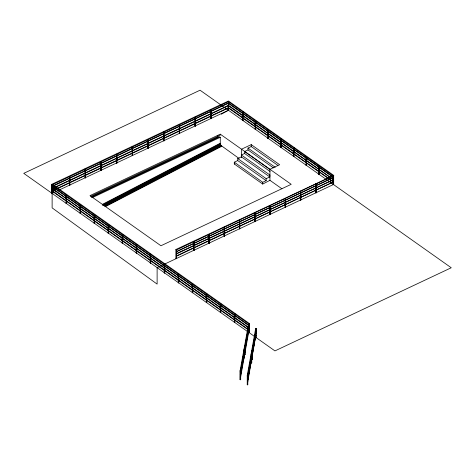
<?xml version="1.0" encoding="UTF-8"?>
<svg xmlns="http://www.w3.org/2000/svg" width="475" height="475" viewBox="0 0 475 475"><rect width="100%" height="100%" fill="white"/><g stroke="black" fill="none" stroke-linecap="round" stroke-linejoin="round"><path stroke-width="0.71" d="M52.102 191.128L248.003 329.638M333.444 181.937L176.522 256.221M333.652 177.496L176.522 251.643M176.457 249.969L333.824 175.477L228.457 100.997L51.805 184.3L52.428 184.33L249.066 323.315C248.971 324.597 248.443 322.875 249.161 323.784L249.126 332.631L248.573 332.577L248.603 327.376M333.397 179.918L333.634 179.687L176.522 253.935M248.995 328.065L248.668 328.017L248.995 328.065L240.297 377.067L240.588 377.156M248.995 330.351L248.668 330.303L248.995 330.368L240.623 377.103L240.297 377.043L240.623 377.103M256.09 330.79L255.758 330.742L256.09 330.79L247.718 377.536L247.386 377.506L251.768 353.044M255.758 333.046L256.09 333.064L255.758 333.028L247.772 377.637M228.398 101.365L228.54 110.42L228.184 110.17L228.315 101.377M228.463 101.365L228.38 101.715L228.184 101.442M228.428 101.644L228.671 110.36M243.717 353.358L240.297 372.489L240.588 372.578M243.972 351.945L247.018 334.934M247.273 333.521L248.538 326.432M252.023 351.607L255.117 334.335M255.372 332.898L255.633 331.461M247.837 375.951L256.304 328.641L256.007 328.457L255.645 328.546L247.172 375.885L247.837 375.921L247.784 384.792L247.232 384.738L247.232 375.891C248.223 376.538 247.665 375.268 247.279 375.927M247.718 379.828L247.392 379.768L247.718 379.828L256.084 333.106M247.772 379.923L255.758 335.32L256.09 335.35L255.764 335.344M247.718 382.114L247.392 382.054L247.718 382.114L255.835 335.255M176.534 249.933L176.403 258.727L176.053 258.477L176.053 249.749L176.439 249.844L176.077 249.417L333.717 175.4M247.392 377.477L247.718 377.536M248.573 332.577L249.155 332.536M244.684 345.788L245.237 345.842L244.684 345.788L244.607 357.865L244.055 357.812L244.085 349.107L244.637 349.167L244.085 349.107M244.055 357.812L244.607 357.865M245.207 354.546L244.655 354.487L245.207 354.546L245.237 345.842M240.136 379.721L240.166 370.88L240.136 379.721L240.718 379.685L240.166 379.626M255.698 337.493C256.565 338.598 254.873 333.486 255.698 332.393M251.703 362.882L251.732 354.178L251.18 354.124L251.15 362.823L251.703 362.882L251.774 350.799L252.326 350.859L252.326 359.462L251.744 359.504L252.326 359.462M251.18 354.124L251.703 354.273M252.296 359.557L252.326 350.859M251.15 362.823L251.732 362.787M247.232 384.738L247.784 384.792M176.047 249.446L176.344 250.034L176.065 249.779M333.634 177.567L228.226 103.324M333.634 179.859L228.226 105.616M333.634 182.145L228.226 107.902M333.717 175.821L333.147 175.922L333.254 184.615L333.254 175.999M248.686 323.819L249.096 323.641L249.126 332.631M52.078 186.176L51.995 186.598M248.188 327.067L52.113 188.474L51.995 188.89M247.582 328.926L52.113 190.766L51.995 191.176M333.676 175.708L333.688 184.407L157.118 267.615L157.118 284.098L52.125 207.872L52.125 193.408M248.971 323.606L249.096 332.375L248.556 332.5L248.989 332.298M176.409 249.963L176.403 258.727M249.066 323.701L248.556 323.772M249.114 323.968L248.585 323.914M256.221 328.967L255.704 328.961L255.669 331.081M249.084 323.327L248.55 323.528L249.209 323.629L240.677 370.975L240.688 379.78M240.677 370.975L240.38 371.058M51.84 184.288L51.775 184.686L248.775 323.897L248.662 332.577M333.117 175.364L333.302 175.851M221.297 114.214L228.428 110.265L51.858 193.467L51.805 184.71M102.41 204.381L220.269 143.236L220.269 137.299L219.575 136.812L91.307 197.303M102.547 204.885L220.317 143.777L220.269 143.236M102.701 205.461L220.471 144.358L220.317 143.777M103.597 205.699L220.715 144.94L220.471 144.358M104.571 205.895L221.029 145.475L239.133 158.531M104.939 206.352L221.392 145.926M105.296 206.714L221.789 146.276M241.526 157.581L241.526 149.203L251.233 144.626L279.656 164.712L269.948 169.29L269.948 180.316L262.717 184.062L234.294 163.976L234.745 163.738M69.386 176.451L69.867 176.641L69.736 185.309L69.386 185.06L69.386 176.451L69.736 176.7L69.736 185.309M85.084 169.047L85.565 169.237L85.441 177.905L85.084 177.656L85.084 169.047L85.441 169.296L85.441 177.905M100.783 161.643L101.27 161.833L101.139 170.501L100.783 170.252L100.783 161.643L101.139 161.892L101.139 170.501M116.482 154.238L116.969 154.428L116.838 163.097L116.482 162.848L116.482 154.238L116.838 154.488L116.838 163.097M132.187 146.834L132.667 147.024L132.537 155.693L132.187 155.444L132.187 146.834L132.537 147.084L132.537 155.693M147.885 139.43L148.366 139.62L148.242 148.289L147.885 148.04L147.885 139.43L148.242 139.68L148.242 148.289M163.584 132.026L164.071 132.216L163.94 140.885L163.584 140.636L163.584 132.026L163.94 132.276L163.94 140.885M179.283 124.622L179.77 124.812L179.639 133.481L179.283 133.232L179.283 124.622L179.639 124.872L179.639 133.481M194.982 117.218L195.468 117.408L195.338 126.077L194.982 125.827L194.982 117.218L195.338 117.468L195.338 126.077M210.686 109.814L211.167 110.004L211.037 118.673L210.686 118.423L210.686 109.814L211.037 110.063L211.037 118.673M52.428 184.33C53.236 184.644 51.312 185.125 52.292 184.65L52.398 193.343L51.858 193.467M52.244 184.799L228.398 101.769M51.917 186.313L228.481 103.045L333.545 177.27M51.917 188.599L228.481 105.337L333.557 179.568M52.072 188.902L228.635 105.64M51.917 190.891L228.481 107.629L333.569 181.866M52.072 191.193L228.635 107.926M69.386 185.06L69.867 185.25M85.084 177.656L85.565 177.846M100.783 170.252L101.27 170.442M116.482 162.848L116.969 163.038M132.187 155.444L132.667 155.634M147.885 148.04L148.366 148.23M163.584 140.636L164.071 140.826M179.283 133.232L179.77 133.422M194.982 125.827L195.468 126.018M210.686 118.423L211.167 118.613M66.15 194.97L66.69 194.839L66.69 203.442L66.257 203.65L66.15 194.97L66.257 203.65M242.452 111.827L242.992 111.696L242.992 120.306L242.559 120.508L242.452 111.827L242.559 120.508M66.257 195.041L66.69 194.839M242.559 111.898L242.992 111.696M66.15 203.573L66.69 203.442M242.452 120.43L242.992 120.306M220.269 134.176L89.995 195.611L160.936 245.753L291.205 184.318L220.269 134.176L220.269 135.197L90.66 196.317M91.622 196.751L217.888 137.204L217.888 135.731M92.667 197.475L220.269 137.299M255.182 120.828L255.722 120.698L255.722 129.301L255.289 129.509L255.182 120.828L255.289 129.509M255.289 120.899L255.722 120.698M80.156 204.868L80.702 204.737L80.702 213.346L80.263 213.554L80.156 204.868L80.263 213.554M80.263 204.945L80.702 204.737M255.182 129.432L255.722 129.301M80.156 213.477L80.702 213.346M267.918 129.829L268.458 129.699L268.458 138.302L268.025 138.51L267.918 129.829L268.025 138.51M268.025 129.901L268.458 129.699M94.169 214.771L94.709 214.641L94.709 223.25L94.276 223.452L94.169 214.771L94.276 223.452M94.276 214.848L94.709 214.641M267.918 138.433L268.458 138.302M273.404 167.877L248.003 149.922L248.003 148.081L251.233 146.561L277.839 165.365M270.002 171.439L244.607 153.49L244.607 151.525L248.003 149.922M94.169 223.381L94.709 223.25M241.365 156.839L237.732 158.549L266.154 178.642L269.788 176.926L241.365 156.839L241.365 155.016L244.607 153.49M280.654 138.825L281.194 138.7L281.194 147.303L280.761 147.511L280.654 138.825L280.761 147.511M280.761 138.902L281.194 138.7M234.294 162.195L237.732 160.574L266.154 180.666L262.717 182.287L234.294 162.195L234.294 163.976M108.175 224.675L108.716 224.544L108.716 233.148L108.282 233.356L108.175 224.675L108.282 233.356M108.282 224.746L108.716 224.544M280.654 147.434L281.194 147.303M108.175 233.278L108.716 233.148M293.384 147.826L293.924 147.695L293.924 156.305L293.491 156.507L293.384 147.826L293.491 156.507M293.491 147.903L293.924 147.695M122.188 234.573L122.728 234.448L122.728 243.052L122.295 243.259L122.188 234.573L122.295 243.259M122.295 234.65L122.728 234.448M293.384 156.435L293.924 156.305M122.188 243.182L122.728 243.052M306.12 156.827L306.66 156.697L306.66 165.306L306.227 165.508L306.12 156.827L306.227 165.508M306.227 156.904L306.66 156.697M241.365 155.016L269.948 175.032M136.194 244.477L136.735 244.346L136.735 252.955L136.301 253.157L136.194 244.477L136.301 253.157M136.301 244.554L136.735 244.346M306.12 165.437L306.66 165.306M318.85 165.828L319.39 165.698L319.39 174.307L318.957 174.509L318.85 165.828L318.957 174.509M318.957 165.906L319.39 165.698M136.194 253.086L136.735 252.955M318.85 174.432L319.39 174.307M150.207 254.38L150.747 254.25L150.747 262.859L150.314 263.061L150.207 254.38L150.314 263.061M150.314 254.458L150.747 254.25M193.551 241.615L194.037 241.805L193.907 250.473L193.551 250.224L193.551 241.615L193.907 241.87L193.907 250.473M208.816 234.418L209.303 234.608L209.172 243.277L208.816 243.022L208.816 234.418L209.172 234.668L209.172 243.277M224.081 227.216L224.568 227.406L224.438 236.075L224.081 235.826L224.081 227.216L224.438 227.472L224.438 236.075M239.347 220.02L239.833 220.21L239.703 228.879L239.347 228.623L239.347 220.02L239.703 220.269L239.703 228.879M254.612 212.818L255.099 213.008L254.968 221.677L254.612 221.427L254.612 212.818L254.968 213.073L254.968 221.677M269.877 205.622L270.364 205.812L270.233 214.48L269.877 214.231L269.877 205.622L270.233 205.871L270.233 214.48M285.142 198.425L285.629 198.609L285.499 207.278L285.142 207.029L285.142 198.425L285.499 198.675L285.499 207.278M300.408 191.223L300.895 191.413L300.764 200.082L300.408 199.833L300.408 191.223L300.764 191.473L300.764 200.082M315.673 184.027L316.16 184.211L316.029 192.88L315.673 192.63L315.673 184.027L316.029 184.276L316.029 192.88M150.207 262.984L150.747 262.859M333.474 177.258L176.445 251.631M176.368 253.632L333.474 179.544M176.368 255.924L333.474 181.836M176.053 258.477L176.534 258.667M193.551 250.224L194.037 250.414M208.816 243.022L209.303 243.212M224.081 235.826L224.568 236.016M239.347 228.623L239.833 228.813M254.612 221.427L255.099 221.617M269.877 214.231L270.364 214.415M285.142 207.029L285.629 207.219M300.408 199.833L300.895 200.023M315.673 192.63L316.16 192.82M333.147 184.537L333.688 184.407M164.32 264.355L164.754 264.153L164.754 272.757L164.32 272.965L164.213 264.284L164.32 272.965M164.213 272.887L164.754 272.757M178.226 274.182L178.766 274.057L178.766 282.661L178.333 282.868L178.226 274.182L178.333 282.868M178.333 274.259L178.766 274.057M178.226 282.791L178.766 282.661M192.232 284.086L192.773 283.955L192.773 292.564L192.339 292.766L192.232 284.086L192.339 292.766M192.339 284.163L192.773 283.955M192.232 292.695L192.773 292.564M206.245 293.989L206.785 293.859L206.785 302.468L206.352 302.67L206.245 293.989L206.352 302.67M206.352 294.061L206.785 293.859M206.245 302.593L206.785 302.468M220.252 303.893L220.792 303.762L220.792 312.366L220.358 312.574L220.252 303.893L220.358 312.574M220.358 303.964L220.792 303.762M220.252 312.497L220.792 312.366M234.264 313.791L234.804 313.66L234.804 322.27L234.371 322.472L234.264 313.791L234.371 322.472M234.371 313.868L234.804 313.66M234.264 322.4L234.804 322.27M248.704 325.672L248.995 325.785L240.297 374.781L240.588 374.864M251.744 350.894L252.296 350.954M51.876 184.745L51.959 193.545M248.585 323.802L248.556 325.957M228.416 101.715L333.117 175.786M248.003 148.081L275.221 167.313M244.607 151.525L270.002 169.48M269.948 180.316L281.907 188.771M164.754 264.153L164.647 272.686M52.113 186.188L248.793 325.203L248.573 325.428M51.929 186.467L248.609 325.488M247.154 331.253L23.75 173.351L200.052 90.208L451.25 267.757L274.948 350.9L248.318 332.078M228.558 103.063L52.072 186.616L51.995 186.325M51.995 188.617L248.609 327.774L248.835 327.56M240.13 370.945L240.742 370.951L240.083 370.838L248.615 323.748M220.715 144.94L221.029 145.475M176.183 249.684L176.183 258.412M333.581 175.602L333.581 184.336M319.289 165.621L319.289 174.23M315.804 183.962L315.804 192.571M306.553 156.625L306.553 165.229M300.538 191.164L300.538 199.767M293.817 147.624L293.817 156.227M285.273 198.36L285.273 206.969M281.087 138.623L281.087 147.226M270.008 205.562L270.008 214.166M269.788 175.103L269.788 176.926M268.351 129.622L268.351 138.231M266.154 178.642L266.154 180.666M262.717 182.287L262.717 184.062M256.221 337.648L256.304 328.641L255.645 328.546L256.268 328.777L255.692 328.742L255.698 330.933M255.621 120.62L255.621 129.23M255.669 332.53L255.669 337.588M254.743 212.758L254.743 221.368M251.233 144.626L251.233 146.561M242.885 111.619L242.885 120.228M239.477 219.961L239.477 228.564M237.732 158.549L237.732 160.574M234.697 313.589L234.697 322.192M228.54 101.804L228.54 110.42M224.212 227.157L224.212 235.766M220.685 303.685L220.685 312.295M210.817 109.755L210.817 118.358M208.947 234.359L208.947 242.963M206.678 293.782L206.678 302.391M195.112 117.159L195.112 125.762M193.681 241.555L193.681 250.165M192.666 283.884L192.666 292.487M179.413 124.563L179.413 133.166M178.659 273.98L178.659 282.583M163.715 131.967L163.715 140.57M150.64 254.172L150.64 262.782M148.016 139.371L148.016 147.974M136.628 244.275L136.628 252.878M132.311 146.775L132.311 155.378M122.621 234.371L122.621 242.98M116.612 154.179L116.612 162.783M108.615 224.467L108.615 233.077M100.914 161.583L100.914 170.187M94.602 214.569L94.602 223.173M85.215 168.987L85.215 177.591M80.596 204.666L80.596 213.269M69.516 176.391L69.516 184.995M66.583 194.762L66.583 203.371M52.398 184.727L52.398 193.343M240.297 372.477L240.623 372.525L240.297 372.477M240.297 374.763L240.623 374.811L240.308 374.728"/></g></svg>
